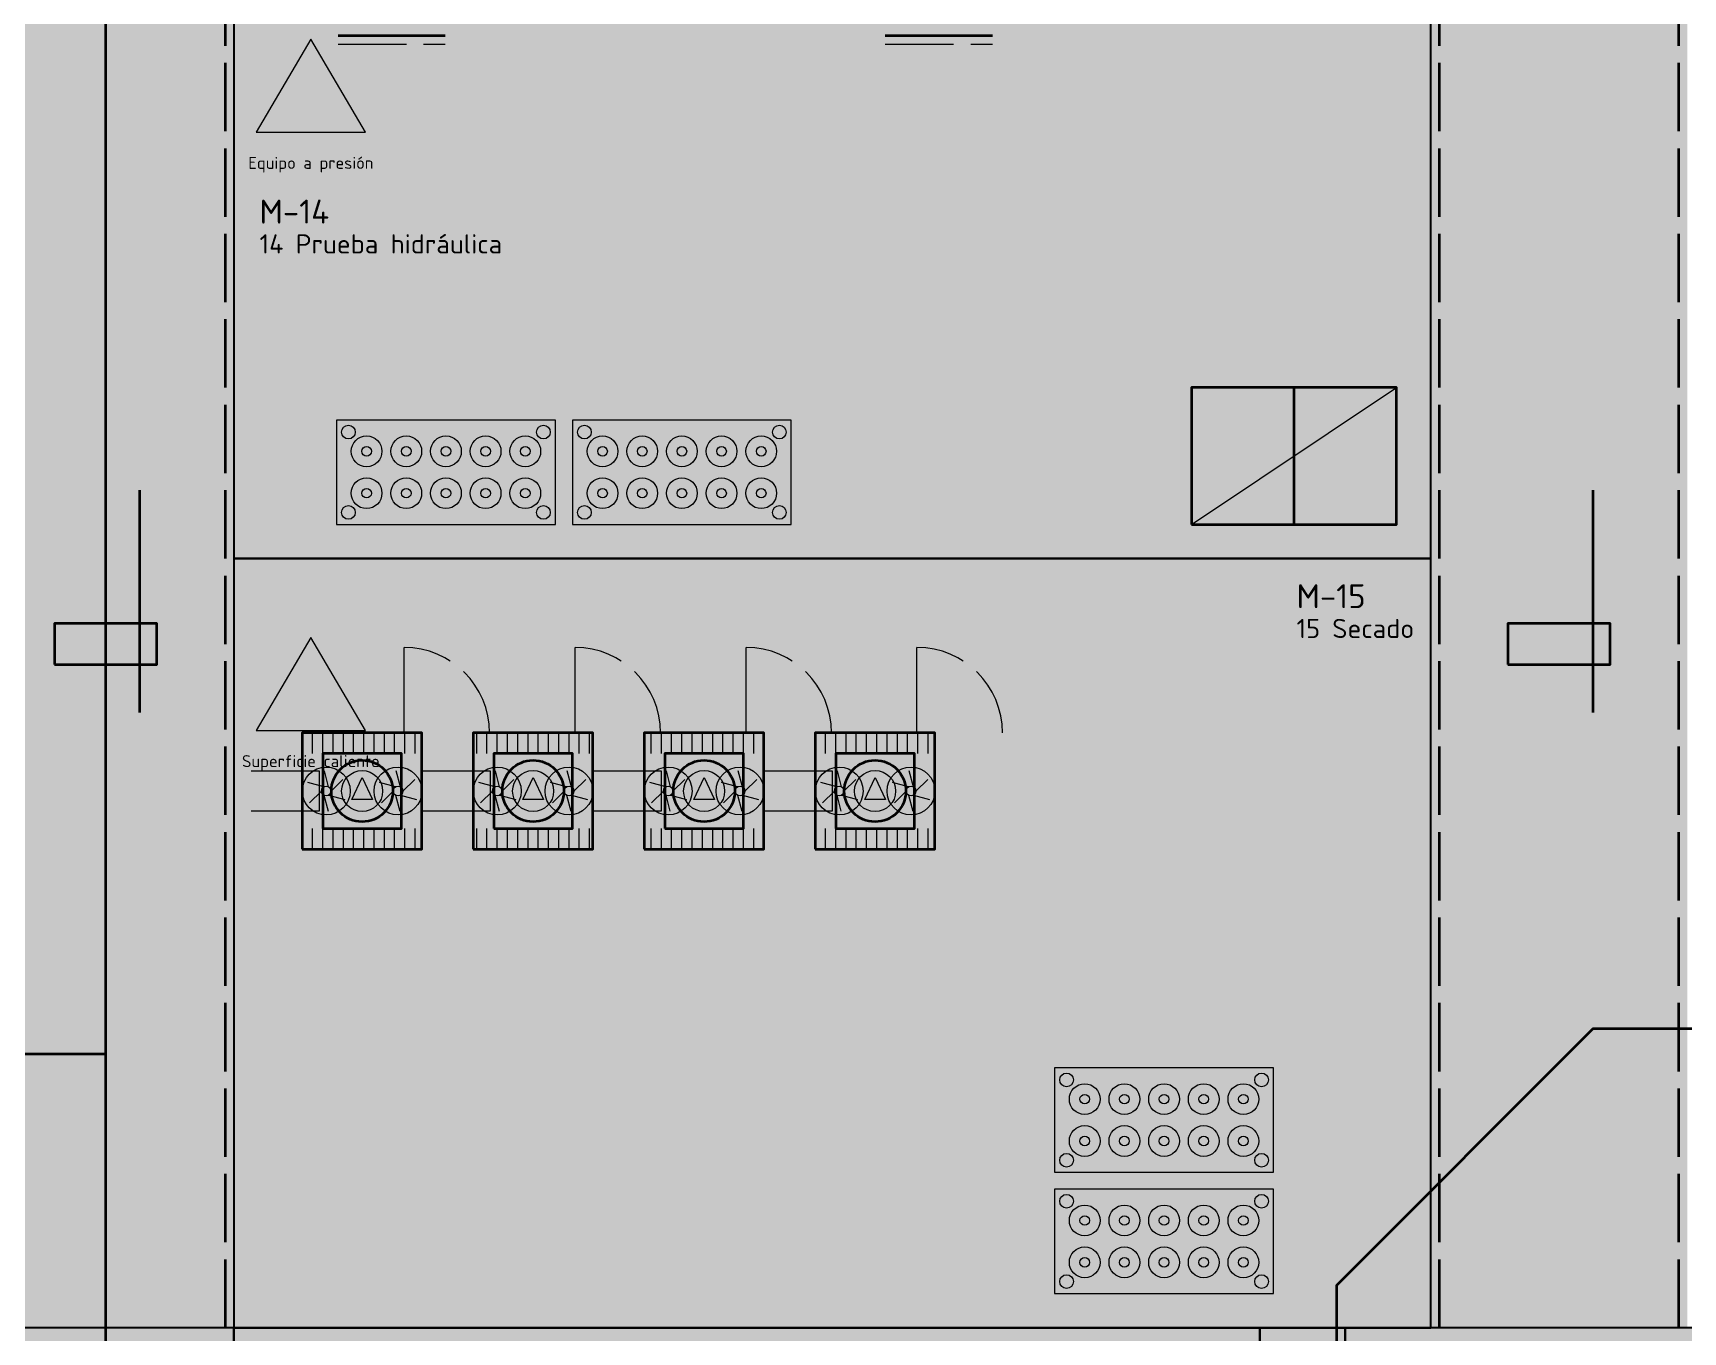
# Model space of a CAD drawing. Header units: millimetres. Extents: x 0 to 1189, y 0 to 841.
# Drawn here: x 449.2 to 545.8, y 457.8 to 533.8 of the extents above; entities that cross this region are included whole.
import ezdxf
from ezdxf.enums import TextEntityAlignment as Align

# ---------------------------------------------------------------- set-up
doc = ezdxf.new("R2010")
doc.units = ezdxf.units.MM
doc.linetypes.add('IRAM-E-TRAZOS', pattern=[5, 4, -1])
doc.linetypes.add('IRAM-F-TRAZO-PUNTO', pattern=[20, 15, -2, 1, -2])
for name, color, linetype, lineweight in [('A-EJE', 1, 'IRAM-F-TRAZO-PUNTO', 18), ('A-EQUIPO-FINO', 8, 'CONTINUOUS', 13), ('A-EQUIPO-OCULTO', 8, 'IRAM-E-TRAZOS', 13), ('A-EQUIPO-RELLENO', 9, 'CONTINUOUS', 13), ('A-RELLENO', 9, 'CONTINUOUS', 13), ('A-SECTOR', 1, 'CONTINUOUS', 25), ('A-SECTOR-TXT', 1, 'CONTINUOUS', 25), ('A-TEXTO', 7, 'CONTINUOUS', 18), ('I-SOLD', 211, 'CONTINUOUS', 35), ('S-ESCAPE', 3, 'CONTINUOUS', 35), ('S-SENAL', 7, 'CONTINUOUS', 18)]:
    doc.layers.add(name, color=color, linetype=linetype, lineweight=lineweight)
for name, color, linetype, lineweight, true_color in [('A-EQUIPO', 30, 'CONTINUOUS', 35, 0xe67800), ('A-PASILLO', 2, 'IRAM-E-TRAZOS', 35, 0xd7a500), ('A-SENDA', 2, 'CONTINUOUS', 25, 0xd7a500)]:
    doc.layers.add(name, color=color, linetype=linetype, lineweight=lineweight, true_color=true_color)
doc.styles.add('ISO3098', font='isocpeur.ttf')

msp = doc.modelspace()

# ---------------------------------------------------------------- hatches: boundary and pattern name
at = {"layer": 'A-EQUIPO-FINO'}
h = msp.add_hatch(dxfattribs=at)
h.set_pattern_fill('ANSI31', scale=0.1889764, angle=45)
h.paths.add_polyline_path([(465, 491.6), (472, 491.6), (472, 492.8), (465, 492.8)])
h = msp.add_hatch(dxfattribs=at)
h.set_pattern_fill('ANSI31', scale=0.1889764, angle=45)
h.paths.add_polyline_path([(475, 491.6), (482, 491.6), (482, 492.8), (475, 492.8)])
h = msp.add_hatch(dxfattribs=at)
h.set_pattern_fill('ANSI31', scale=0.1889764, angle=45)
h.paths.add_polyline_path([(485, 491.6), (492, 491.6), (492, 492.8), (485, 492.8)])
h = msp.add_hatch(dxfattribs=at)
h.set_pattern_fill('ANSI31', scale=0.1889764, angle=45)
h.paths.add_polyline_path([(495, 491.6), (502, 491.6), (502, 492.8), (495, 492.8)])
h = msp.add_hatch(dxfattribs=at)
h.set_pattern_fill('ANSI31', scale=0.1889764, angle=45)
h.paths.add_polyline_path([(465, 486), (472, 486), (472, 487.2), (465, 487.2)])
h = msp.add_hatch(dxfattribs=at)
h.set_pattern_fill('ANSI31', scale=0.1889764, angle=45)
h.paths.add_polyline_path([(475, 486), (482, 486), (482, 487.2), (475, 487.2)])
h = msp.add_hatch(dxfattribs=at)
h.set_pattern_fill('ANSI31', scale=0.1889764, angle=45)
h.paths.add_polyline_path([(485, 486), (492, 486), (492, 487.2), (485, 487.2)])
h = msp.add_hatch(dxfattribs=at)
h.set_pattern_fill('ANSI31', scale=0.1889764, angle=45)
h.paths.add_polyline_path([(495, 486), (502, 486), (502, 487.2), (495, 487.2)])
at = {"layer": 'A-EQUIPO-RELLENO', "true_color": 0xc8e1fa}
h = msp.add_hatch(color=7, dxfattribs=at)
h.dxf.hatch_style = 1
h.paths.add_polyline_path([(517, 505), (529, 505), (529, 513), (517, 513)])
at = {"layer": 'A-EQUIPO-RELLENO', "true_color": 0xeeeeee}
h = msp.add_hatch(color=7, dxfattribs=at)
h.dxf.hatch_style = 1
h.paths.add_polyline_path([(467, 505), (479.8, 505), (479.8, 511.1), (467, 511.1)])
h = msp.add_hatch(color=7, dxfattribs=at)
h.dxf.hatch_style = 1
h.paths.add_polyline_path([(480.8, 505), (493.6, 505), (493.6, 511.1), (480.8, 511.1)])
at = {"layer": 'A-EQUIPO-RELLENO', "true_color": 0xfad7c8}
h = msp.add_hatch(color=7, dxfattribs=at)
h.dxf.hatch_style = 1
h.paths.add_polyline_path([(465, 486), (472, 486), (472, 492.8), (465, 492.8)])
h = msp.add_hatch(color=7, dxfattribs=at)
h.dxf.hatch_style = 1
h.paths.add_polyline_path([(475, 486), (482, 486), (482, 492.8), (475, 492.8)])
h = msp.add_hatch(color=7, dxfattribs=at)
h.dxf.hatch_style = 1
h.paths.add_polyline_path([(485, 486), (492, 486), (492, 492.8), (485, 492.8)])
h = msp.add_hatch(color=7, dxfattribs=at)
h.dxf.hatch_style = 1
h.paths.add_polyline_path([(495, 486), (502, 486), (502, 492.8), (495, 492.8)])
at = {"layer": 'A-EQUIPO-RELLENO', "true_color": 0xfff5ee}
h = msp.add_hatch(color=7, dxfattribs=at)
h.dxf.hatch_style = 1
h.paths.add_polyline_path([(466.2, 487.2), (470.8, 487.2), (470.8, 491.6), (466.2, 491.6)])
h = msp.add_hatch(color=7, dxfattribs=at)
h.dxf.hatch_style = 1
h.paths.add_polyline_path([(476.2, 487.2), (480.8, 487.2), (480.8, 491.6), (476.2, 491.6)])
h = msp.add_hatch(color=7, dxfattribs=at)
h.dxf.hatch_style = 1
h.paths.add_polyline_path([(486.2, 487.2), (490.8, 487.2), (490.8, 491.6), (486.2, 491.6)])
h = msp.add_hatch(color=7, dxfattribs=at)
h.dxf.hatch_style = 1
h.paths.add_polyline_path([(496.2, 487.2), (500.8, 487.2), (500.8, 491.6), (496.2, 491.6)])
at = {"layer": 'A-EQUIPO-RELLENO', "true_color": 0xeeeeee}
h = msp.add_hatch(color=7, dxfattribs=at)
h.dxf.hatch_style = 1
h.paths.add_polyline_path([(509, 467.1), (521.8, 467.1), (521.8, 473.2), (509, 473.2)])
h = msp.add_hatch(color=7, dxfattribs=at)
h.dxf.hatch_style = 1
h.paths.add_polyline_path([(509, 460), (521.8, 460), (521.8, 466.1), (509, 466.1)])
at = {"layer": 'A-RELLENO', "true_color": 0xf6f6f6}
h = msp.add_hatch(color=7, dxfattribs=at)
h.dxf.hatch_style = 1
h.paths.add_polyline_path([(446, 458), (461, 458), (461, 618), (446, 618)])
h = msp.add_hatch(color=7, dxfattribs=at)
h.dxf.hatch_style = 1
h.paths.add_polyline_path([(531, 458), (546, 458), (546, 618), (531, 618)])
at = {"layer": 'A-RELLENO', "true_color": 0xfde4c8}
h = msp.add_hatch(color=7, dxfattribs=at)
h.dxf.hatch_style = 1
h.paths.add_polyline_path([(461, 503), (531, 503), (531, 548), (461, 548)])
h = msp.add_hatch(color=7, dxfattribs=at)
h.dxf.hatch_style = 1
h.paths.add_polyline_path([(461, 458), (531, 458), (531, 503), (461, 503)])
at = {"layer": 'A-RELLENO', "true_color": 0xfff4b4}
h = msp.add_hatch(color=7, dxfattribs=at)
h.dxf.hatch_style = 1
h.paths.add_polyline_path([(446, 368), (461, 368), (461, 458), (446, 458)])
at = {"layer": 'A-RELLENO', "true_color": 0xf8d9c0}
h = msp.add_hatch(color=7, dxfattribs=at)
h.dxf.hatch_style = 1
h.paths.add_polyline_path([(461, 423), (521, 423), (521, 458), (461, 458)])
h = msp.add_hatch(color=7, dxfattribs=at)
h.dxf.hatch_style = 1
h.paths.add_polyline_path([(521, 368), (526, 368), (526, 458), (521, 458)])
h = msp.add_hatch(color=7, dxfattribs=at)
h.dxf.hatch_style = 1
h.paths.add_polyline_path([(526, 418), (606, 418), (606, 458), (526, 458)])
at = {"layer": 'S-ESCAPE', "true_color": 0x008c46}
h = msp.add_hatch(color=7, dxfattribs=at)
h.dxf.hatch_style = 1
h.paths.add_polyline_path([(455.5, 507), (454.75, 504.8), (456.25, 504.8)])
h = msp.add_hatch(color=7, dxfattribs=at)
h.dxf.hatch_style = 1
h.paths.add_polyline_path([(540.5, 507), (539.75, 504.8), (541.25, 504.8)])
h = msp.add_hatch(color=7, dxfattribs=at)
h.dxf.hatch_style = 1
h.paths.add_polyline_path([(450.5, 496.8), (453.5, 496.8), (453.5, 499.2), (450.5, 499.2)])
h = msp.add_hatch(color=7, dxfattribs=at)
h.dxf.hatch_style = 1
h.paths.add_polyline_path([(535.5, 496.8), (538.5, 496.8), (538.5, 499.2), (535.5, 499.2)])
at = {"layer": 'S-SENAL', "true_color": 0xfac800}
h = msp.add_hatch(color=7, dxfattribs=at)
h.dxf.hatch_style = 1
h.paths.add_polyline_path([(462.3, 527.94), (468.7, 527.94), (465.5, 533.38)])
h = msp.add_hatch(color=7, dxfattribs=at)
h.dxf.hatch_style = 1
h.paths.add_polyline_path([(462.3, 492.94), (468.7, 492.94), (465.5, 498.38)])

# ---------------------------------------------------------------- linework, layer by layer
at = {"layer": 'A-EJE'}
for p, q in [((466, 490.556), (462, 490.556)), ((466, 488.244), (466, 490.556)), ((476, 490.556), (472, 490.556)), ((476, 488.244), (476, 490.556)), ((486, 490.556), (482, 490.556)), ((486, 488.244), (486, 490.556)), ((496, 490.556), (492, 490.556)), ((496, 488.244), (496, 490.556)), ((462, 488.244), (466, 488.244)), ((472, 488.244), (476, 488.244)), ((482, 488.244), (486, 488.244)), ((492, 488.244), (496, 488.244))]:
    msp.add_line(p, q, dxfattribs=at)
at = {"layer": 'A-EQUIPO'}
for p, q in [((467.091, 533.6), (473.364, 533.6)), ((499.091, 533.6), (505.364, 533.6)), ((523, 505), (523, 513))]:
    msp.add_line(p, q, dxfattribs=at)
for points in [[(517, 505), (529, 505), (529, 513), (517, 513)], [(465, 486), (472, 486), (472, 492.8), (465, 492.8)], [(475, 486), (482, 486), (482, 492.8), (475, 492.8)], [(485, 486), (492, 486), (492, 492.8), (485, 492.8)], [(495, 486), (502, 486), (502, 492.8), (495, 492.8)], [(466.2, 487.2), (470.8, 487.2), (470.8, 491.6), (466.2, 491.6)], [(476.2, 487.2), (480.8, 487.2), (480.8, 491.6), (476.2, 491.6)], [(486.2, 487.2), (490.8, 487.2), (490.8, 491.6), (486.2, 491.6)], [(496.2, 487.2), (500.8, 487.2), (500.8, 491.6), (496.2, 491.6)]]:
    msp.add_lwpolyline(points, close=True, dxfattribs=at)
for centre in [(468.5, 489.4), (478.5, 489.4), (488.5, 489.4), (498.5, 489.4)]:
    msp.add_circle(centre, 1.8, dxfattribs=at)
at = {"layer": 'A-EQUIPO-FINO'}
for p, q in [((517, 505), (529, 513)), ((470.95, 492.8), (470.95, 497.8)), ((480.95, 492.8), (480.95, 497.8)), ((490.95, 492.8), (490.95, 497.8)), ((500.95, 492.8), (500.95, 497.8))]:
    msp.add_line(p, q, dxfattribs=at)
for points in [[(467, 505), (479.8, 505), (479.8, 511.1), (467, 511.1)], [(480.8, 505), (493.6, 505), (493.6, 511.1), (480.8, 511.1)], [(467.9, 488.9), (468.5, 490.2), (469.1, 488.9)], [(477.9, 488.9), (478.5, 490.2), (479.1, 488.9)], [(487.9, 488.9), (488.5, 490.2), (489.1, 488.9)], [(497.9, 488.9), (498.5, 490.2), (499.1, 488.9)], [(509, 467.1), (521.8, 467.1), (521.8, 473.2), (509, 473.2)], [(509, 460), (521.8, 460), (521.8, 466.1), (509, 466.1)]]:
    msp.add_lwpolyline(points, close=True, dxfattribs=at)
for points in [[(466.54, 489.642), (466.296, 490.585)], [(470.74, 489.642), (470.496, 490.585)], [(476.54, 489.642), (476.296, 490.585)], [(480.74, 489.642), (480.496, 490.585)], [(486.54, 489.642), (486.296, 490.585)], [(490.74, 489.642), (490.496, 490.585)], [(496.54, 489.642), (496.296, 490.585)], [(500.74, 489.642), (500.496, 490.585)], [(466.26, 489.642), (465.321, 489.903)], [(466.12, 489.4), (465.425, 488.717)], [(466.68, 489.4), (467.375, 490.083)], [(470.46, 489.642), (469.521, 489.903)], [(470.32, 489.4), (469.625, 488.717)], [(470.88, 489.4), (471.575, 490.083)], [(476.26, 489.642), (475.321, 489.903)], [(476.12, 489.4), (475.425, 488.717)], [(476.68, 489.4), (477.375, 490.083)], [(480.46, 489.642), (479.521, 489.903)], [(480.32, 489.4), (479.625, 488.717)], [(480.88, 489.4), (481.575, 490.083)], [(486.26, 489.642), (485.321, 489.903)], [(486.12, 489.4), (485.425, 488.717)], [(486.68, 489.4), (487.375, 490.083)], [(490.46, 489.642), (489.521, 489.903)], [(490.32, 489.4), (489.625, 488.717)], [(490.88, 489.4), (491.575, 490.083)], [(496.26, 489.642), (495.321, 489.903)], [(496.12, 489.4), (495.425, 488.717)], [(496.68, 489.4), (497.375, 490.083)], [(500.46, 489.642), (499.521, 489.903)], [(500.32, 489.4), (499.625, 488.717)], [(500.88, 489.4), (501.575, 490.083)], [(466.26, 489.158), (466.504, 488.215)], [(466.54, 489.158), (467.479, 488.897)], [(470.46, 489.158), (470.704, 488.215)], [(470.74, 489.158), (471.679, 488.897)], [(476.26, 489.158), (476.504, 488.215)], [(476.54, 489.158), (477.479, 488.897)], [(480.46, 489.158), (480.704, 488.215)], [(480.74, 489.158), (481.679, 488.897)], [(486.26, 489.158), (486.504, 488.215)], [(486.54, 489.158), (487.479, 488.897)], [(490.46, 489.158), (490.704, 488.215)], [(490.74, 489.158), (491.679, 488.897)], [(496.26, 489.158), (496.504, 488.215)], [(496.54, 489.158), (497.479, 488.897)], [(500.46, 489.158), (500.704, 488.215)], [(500.74, 489.158), (501.679, 488.897)]]:
    msp.add_lwpolyline(points, dxfattribs=at)
for centre, radius in [((467.7, 510.4), 0.4), ((479.1, 510.4), 0.4), ((481.5, 510.4), 0.4), ((492.9, 510.4), 0.4), ((468.76, 509.275), 0.9), ((468.76, 509.275), 0.28), ((471.08, 509.275), 0.9), ((471.08, 509.275), 0.28), ((473.4, 509.275), 0.9), ((473.4, 509.275), 0.28), ((475.72, 509.275), 0.9), ((475.72, 509.275), 0.28), ((478.04, 509.275), 0.9), ((478.04, 509.275), 0.28), ((482.56, 509.275), 0.9), ((482.56, 509.275), 0.28), ((484.88, 509.275), 0.9), ((484.88, 509.275), 0.28), ((487.2, 509.275), 0.9), ((487.2, 509.275), 0.28), ((489.52, 509.275), 0.9), ((489.52, 509.275), 0.28), ((491.84, 509.275), 0.9), ((491.84, 509.275), 0.28), ((468.76, 506.825), 0.9), ((471.08, 506.825), 0.9), ((473.4, 506.825), 0.9), ((475.72, 506.825), 0.9), ((478.04, 506.825), 0.9), ((482.56, 506.825), 0.9), ((484.88, 506.825), 0.9), ((487.2, 506.825), 0.9), ((489.52, 506.825), 0.9), ((491.84, 506.825), 0.9), ((468.76, 506.825), 0.28), ((471.08, 506.825), 0.28), ((473.4, 506.825), 0.28), ((475.72, 506.825), 0.28), ((478.04, 506.825), 0.28), ((482.56, 506.825), 0.28), ((484.88, 506.825), 0.28), ((487.2, 506.825), 0.28), ((489.52, 506.825), 0.28), ((491.84, 506.825), 0.28), ((467.7, 505.7), 0.4), ((479.1, 505.7), 0.4), ((481.5, 505.7), 0.4), ((492.9, 505.7), 0.4), ((466.4, 489.4), 1.4), ((468.5, 489.4), 1.2), ((470.6, 489.4), 1.4), ((476.4, 489.4), 1.4), ((478.5, 489.4), 1.2), ((480.6, 489.4), 1.4), ((486.4, 489.4), 1.4), ((488.5, 489.4), 1.2), ((490.6, 489.4), 1.4), ((496.4, 489.4), 1.4), ((498.5, 489.4), 1.2), ((500.6, 489.4), 1.4), ((466.4, 489.4), 0.28), ((470.6, 489.4), 0.28), ((476.4, 489.4), 0.28), ((480.6, 489.4), 0.28), ((486.4, 489.4), 0.28), ((490.6, 489.4), 0.28), ((496.4, 489.4), 0.28), ((500.6, 489.4), 0.28), ((509.7, 472.5), 0.4), ((521.1, 472.5), 0.4), ((510.76, 471.375), 0.9), ((513.08, 471.375), 0.9), ((515.4, 471.375), 0.9), ((517.72, 471.375), 0.9), ((520.04, 471.375), 0.9), ((510.76, 471.375), 0.28), ((513.08, 471.375), 0.28), ((515.4, 471.375), 0.28), ((517.72, 471.375), 0.28), ((520.04, 471.375), 0.28), ((510.76, 468.925), 0.9), ((510.76, 468.925), 0.28), ((513.08, 468.925), 0.9), ((513.08, 468.925), 0.28), ((515.4, 468.925), 0.9), ((515.4, 468.925), 0.28), ((517.72, 468.925), 0.9), ((517.72, 468.925), 0.28), ((520.04, 468.925), 0.9), ((520.04, 468.925), 0.28), ((509.7, 467.8), 0.4), ((521.1, 467.8), 0.4), ((509.7, 465.4), 0.4), ((510.76, 464.275), 0.9), ((513.08, 464.275), 0.9), ((515.4, 464.275), 0.9), ((517.72, 464.275), 0.9), ((520.04, 464.275), 0.9), ((521.1, 465.4), 0.4), ((510.76, 464.275), 0.28), ((513.08, 464.275), 0.28), ((515.4, 464.275), 0.28), ((517.72, 464.275), 0.28), ((520.04, 464.275), 0.28), ((510.76, 461.825), 0.9), ((513.08, 461.825), 0.9), ((515.4, 461.825), 0.9), ((517.72, 461.825), 0.9), ((520.04, 461.825), 0.9), ((510.76, 461.825), 0.28), ((513.08, 461.825), 0.28), ((515.4, 461.825), 0.28), ((517.72, 461.825), 0.28), ((520.04, 461.825), 0.28), ((509.7, 460.7), 0.4), ((521.1, 460.7), 0.4)]:
    msp.add_circle(centre, radius, dxfattribs=at)
at = {"layer": 'A-EQUIPO-OCULTO'}
for p, q in [((467.091, 533.1), (473.364, 533.1)), ((499.091, 533.1), (505.364, 533.1))]:
    msp.add_line(p, q, dxfattribs=at)
for centre in [(470.95, 492.8), (480.95, 492.8), (490.95, 492.8), (500.95, 492.8)]:
    msp.add_arc(centre, 5, 0, 90, dxfattribs=at)
at = {"layer": 'A-PASILLO'}
for p, q in [((460.5, 458), (460.5, 618)), ((531.5, 458), (531.5, 618)), ((545.5, 458), (545.5, 618))]:
    msp.add_line(p, q, dxfattribs=at)
at = {"layer": 'A-SECTOR'}
for points in [[(461, 503), (531, 503), (531, 548), (461, 548)], [(461, 458), (531, 458), (531, 503), (461, 503)], [(461, 423), (521, 423), (521, 458), (461, 458)], [(521, 368), (526, 368), (526, 458), (521, 458)], [(526, 418), (606, 418), (606, 458), (526, 458)]]:
    msp.add_lwpolyline(points, close=True, dxfattribs=at)
at = {"layer": 'A-SENDA'}
msp.add_lwpolyline([(446, 368), (461, 368), (461, 458), (446, 458)], close=True, dxfattribs=at)
at = {"layer": 'A-TEXTO'}
for points in [[(462.3, 527.94), (468.7, 527.94), (465.5, 533.38)], [(462.3, 492.94), (468.7, 492.94), (465.5, 498.38)]]:
    msp.add_lwpolyline(points, close=True, dxfattribs=at)
at = {"layer": 'I-SOLD'}
for points in [[(736, 154.5), (736, 162), (699, 162), (699, 351), (453.5, 351), (453.5, 614)], [(453.5, 474), (354, 474), (354, 471)]]:
    msp.add_lwpolyline(points, dxfattribs=at)
at = {"layer": 'S-ESCAPE'}
for p, q in [((455.5, 494), (455.5, 507)), ((540.5, 494), (540.5, 507))]:
    msp.add_line(p, q, dxfattribs=at)
msp.add_lwpolyline([(595.5, 440.5), (595.5, 435.5), (525.5, 435.5), (525.5, 460.5), (540.5, 475.5), (555.5, 475.5), (585.5, 510.5), (600.5, 510.5), (645.5, 560.5), (645.5, 575.5), (680.5, 605.5), (680.5, 615.5), (695.5, 630.5), (710.5, 635.5)], dxfattribs=at)
for points in [[(450.5, 496.8), (456.5, 496.8), (456.5, 499.2), (450.5, 499.2)], [(535.5, 496.8), (541.5, 496.8), (541.5, 499.2), (535.5, 499.2)]]:
    msp.add_lwpolyline(points, close=True, dxfattribs=at)

# ---------------------------------------------------------------- texts
at = {"layer": 'A-SECTOR-TXT', "style": 'ISO3098'}
for s, height, p in [('M-14', 1.4, (462.5, 524)), ('14 Prueba hidráulica', 1.12, (462.5, 521.97)), ('M-15', 1.4, (523.15, 501.5)), ('15 Secado', 1.12, (523.15, 499.47))]:
    msp.add_text(s, height=height, dxfattribs=at).set_placement(p, align=Align.TOP_LEFT)
at = {"layer": 'A-TEXTO', "style": 'ISO3098'}
for s, p in [('Equipo a presión', (465.5, 526.5)), ('Superficie caliente', (465.5, 491.5))]:
    msp.add_text(s, height=0.7, dxfattribs=at).set_placement(p, align=Align.TOP_CENTER)

doc.saveas('drawing.dxf')
